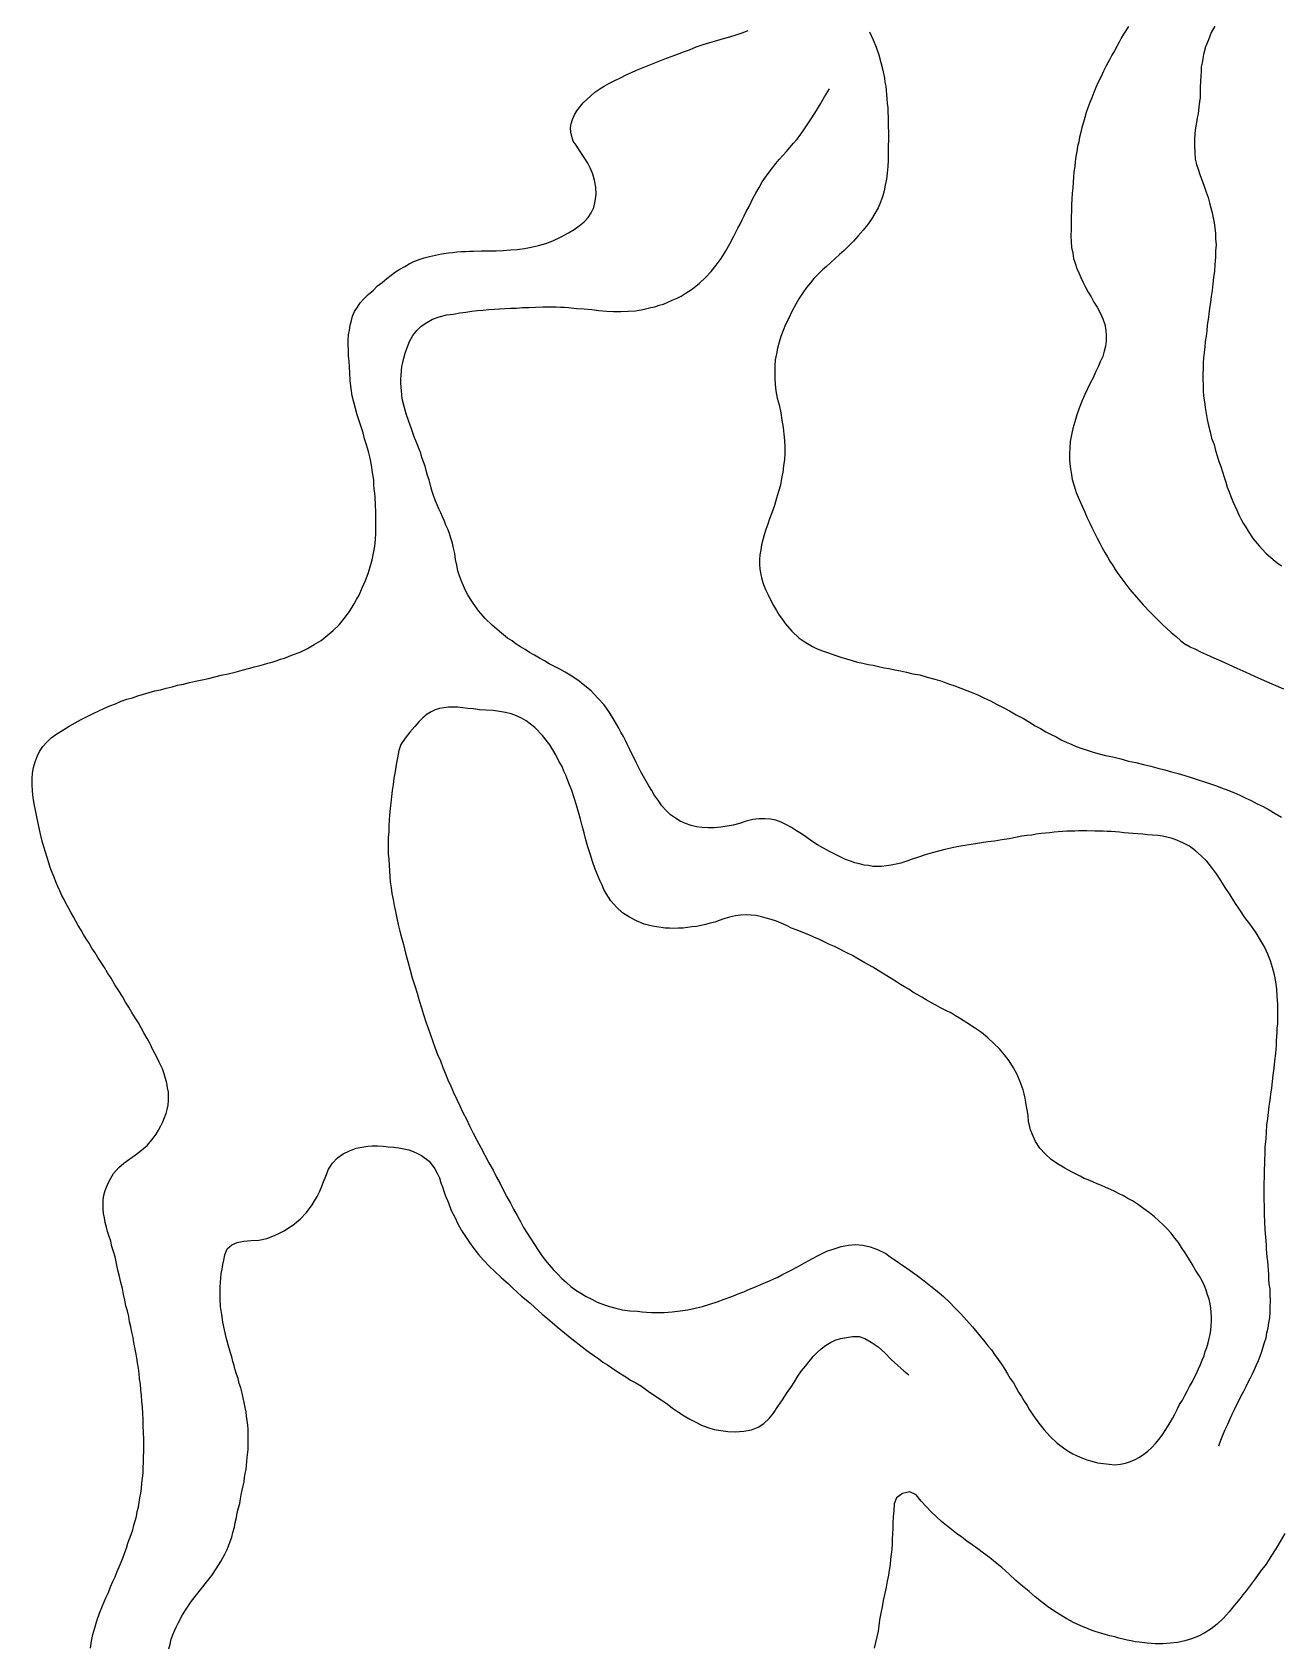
# Model space of a CAD drawing. Header units: inches. Extents: x 401374 to 405300, y 6332180 to 6336621.
# Drawn here: x 402090.1 to 402401.8, y 6335087.1 to 6335489.9 of the extents above; entities that cross this region are included whole.
import ezdxf

# ---------------------------------------------------------------- set-up
doc = ezdxf.new("R2010")
doc.units = ezdxf.units.IN
doc.header["$MEASUREMENT"] = 0

msp = doc.modelspace()

# ---------------------------------------------------------------- linework, layer by layer
for points in [[(402104.6, 6335086.5), (402104.9, 6335088.2), (402105.2, 6335089.9), (402105.7, 6335091.6), (402106.2, 6335093.3), (402106.9, 6335095.2), (402107.6, 6335097.1), (402108.5, 6335099.1), (402109.1, 6335100.4), (402109.6, 6335101.8), (402110.2, 6335103.1), (402110.8, 6335104.3), (402111.3, 6335105.6), (402111.8, 6335106.8), (402112.3, 6335108), (402112.8, 6335109.2), (402113.2, 6335110.4), (402113.6, 6335111.5), (402114, 6335112.7), (402114.4, 6335113.8), (402114.8, 6335114.9), (402115.2, 6335116), (402115.5, 6335117.2), (402115.8, 6335118.3), (402116.1, 6335119.4), (402116.3, 6335120.6), (402116.6, 6335121.7), (402116.8, 6335122.9), (402117, 6335124), (402117.2, 6335125.2), (402117.4, 6335126.4), (402117.5, 6335127.7), (402117.6, 6335128.9), (402117.8, 6335130.2), (402117.8, 6335131.5), (402117.9, 6335132.9), (402117.9, 6335134.3), (402118, 6335135.7), (402118, 6335137.1), (402118, 6335138.7), (402117.9, 6335140.3), (402117.8, 6335142), (402117.8, 6335143.6), (402117.7, 6335145.1), (402117.6, 6335146.7), (402117.5, 6335148.1), (402117.4, 6335149.6), (402117.2, 6335151), (402117.1, 6335152.4), (402116.9, 6335153.7), (402116.8, 6335155.1), (402116.6, 6335156.4), (402116.4, 6335157.7), (402116.2, 6335159), (402116, 6335160.3), (402115.7, 6335161.6), (402115.5, 6335162.8), (402115.3, 6335164.1), (402115, 6335165.4), (402114.7, 6335166.7), (402114.4, 6335168), (402114.2, 6335169.3), (402113.9, 6335170.7), (402113.5, 6335172), (402113.2, 6335173.4), (402112.9, 6335174.8), (402112.6, 6335176.3), (402112.2, 6335177.8), (402111.9, 6335179.3), (402111.5, 6335180.9), (402111.1, 6335182.5), (402110.8, 6335184.2), (402110.4, 6335185.5), (402110, 6335186.8), (402109.7, 6335188.1), (402109.3, 6335189.3), (402108.9, 6335190.5), (402108.6, 6335191.6), (402108.3, 6335192.8), (402108.1, 6335193.9), (402107.9, 6335195), (402107.8, 6335196.1), (402107.8, 6335197.3), (402107.8, 6335198.4), (402108, 6335199.6), (402108.3, 6335200.8), (402108.8, 6335202), (402109.4, 6335203.3), (402110.4, 6335205), (402111.7, 6335206.5), (402113, 6335207.6), (402114.5, 6335208.7), (402115.9, 6335209.7), (402117.4, 6335210.8), (402118.9, 6335212.1), (402120.3, 6335213.8), (402121, 6335214.8), (402121.6, 6335215.8), (402122.2, 6335216.9), (402122.7, 6335217.9), (402123.1, 6335219), (402123.5, 6335220), (402123.8, 6335221), (402124, 6335222.1), (402124.1, 6335223.2), (402124.1, 6335224.2), (402124.1, 6335225.3), (402123.9, 6335226.4), (402123.7, 6335227.6), (402123.4, 6335228.7), (402123, 6335229.9), (402122.6, 6335231.1), (402121.8, 6335232.8), (402121, 6335234.4), (402120.2, 6335235.9), (402119.5, 6335237.4), (402118.8, 6335238.7), (402118, 6335240.1), (402117.3, 6335241.4), (402116.6, 6335242.6), (402115.8, 6335243.9), (402115, 6335245.2), (402114.2, 6335246.5), (402113.4, 6335247.8), (402112.6, 6335249.2), (402111.7, 6335250.6), (402110.7, 6335252.1), (402109.8, 6335253.8), (402108.9, 6335255.1), (402108.1, 6335256.4), (402107.3, 6335257.7), (402106.5, 6335258.9), (402105.8, 6335260.1), (402105, 6335261.3), (402104.3, 6335262.5), (402103.6, 6335263.6), (402102.9, 6335264.7), (402102.3, 6335265.8), (402101.6, 6335266.9), (402101, 6335268), (402100.4, 6335269.1), (402099.8, 6335270.1), (402099.2, 6335271.2), (402098.6, 6335272.3), (402098.1, 6335273.4), (402097.5, 6335274.4), (402097, 6335275.6), (402096.5, 6335276.7), (402096, 6335277.8), (402095.6, 6335279), (402095.1, 6335280.2), (402094.6, 6335281.4), (402094.2, 6335282.6), (402093.8, 6335283.9), (402093.4, 6335285.2), (402093, 6335286.6), (402092.6, 6335288), (402092.2, 6335289.4), (402091.9, 6335290.9), (402091.6, 6335292.5), (402091.2, 6335294.1), (402090.9, 6335295.7), (402090.6, 6335297.3), (402090.3, 6335298.9), (402090.2, 6335300.5), (402090.1, 6335302.1), (402090.1, 6335303.6), (402090.2, 6335305), (402090.4, 6335306.4), (402090.8, 6335307.8), (402091.3, 6335309.1), (402091.9, 6335310.4), (402092.7, 6335311.6), (402093.7, 6335312.7), (402094.8, 6335313.8), (402096.2, 6335314.8), (402097.7, 6335315.7), (402099.3, 6335316.7), (402100.8, 6335317.5), (402102.3, 6335318.4), (402103.8, 6335319.1), (402105.3, 6335319.9), (402106.7, 6335320.5), (402108.1, 6335321.2), (402109.5, 6335321.8), (402110.9, 6335322.3), (402112.3, 6335322.9), (402113.7, 6335323.4), (402115.1, 6335323.8), (402116.5, 6335324.3), (402117.9, 6335324.7), (402119.3, 6335325.1), (402120.7, 6335325.5), (402122.1, 6335325.8), (402123.5, 6335326.2), (402125, 6335326.5), (402126.4, 6335326.9), (402127.9, 6335327.2), (402129.4, 6335327.6), (402130.9, 6335327.9), (402132.5, 6335328.3), (402134.1, 6335328.6), (402135.7, 6335329), (402137.3, 6335329.4), (402139, 6335329.8), (402140.8, 6335330.2), (402142.5, 6335330.7), (402144.4, 6335331.2), (402145.5, 6335331.5), (402146.7, 6335331.8), (402147.8, 6335332.1), (402148.9, 6335332.4), (402150, 6335332.7), (402151, 6335333), (402152.1, 6335333.4), (402153.1, 6335333.7), (402155.1, 6335334.5), (402157, 6335335.2), (402158.8, 6335336.1), (402160.5, 6335337.1), (402162.2, 6335338.1), (402163.7, 6335339.3), (402165.2, 6335340.6), (402166.7, 6335342), (402168, 6335343.6), (402169.3, 6335345.3), (402170.5, 6335347.2), (402171.1, 6335348.3), (402171.7, 6335349.4), (402172.5, 6335351.2), (402173.3, 6335353.1), (402174, 6335354.8), (402174.5, 6335356.5), (402175, 6335358.2), (402175.3, 6335359.9), (402175.6, 6335361.6), (402175.8, 6335363.2), (402175.9, 6335364.9), (402175.9, 6335366.6), (402175.9, 6335368.3), (402175.9, 6335370.1), (402175.8, 6335372), (402175.7, 6335373.9), (402175.6, 6335374.9), (402175.5, 6335375.9), (402175.4, 6335377), (402175.4, 6335378.1), (402175.1, 6335380), (402174.8, 6335381.9), (402174.5, 6335383.6), (402174.1, 6335385.3), (402173.6, 6335386.9), (402173.1, 6335388.4), (402172.7, 6335389.9), (402172.2, 6335391.4), (402171.7, 6335392.9), (402171.2, 6335394.4), (402170.8, 6335396), (402170.4, 6335397.6), (402170, 6335399.2), (402169.7, 6335401), (402169.5, 6335402.9), (402169.4, 6335404.9), (402169.3, 6335406.3), (402169.2, 6335407.8), (402169.1, 6335409.2), (402169.1, 6335410.5), (402169, 6335411.9), (402169, 6335413.1), (402169.1, 6335414.4), (402169.3, 6335415.6), (402169.5, 6335416.8), (402169.8, 6335418), (402170.1, 6335419.1), (402170.6, 6335420.2), (402171.3, 6335421.3), (402172, 6335422.4), (402172.9, 6335423.4), (402174, 6335424.5), (402175.2, 6335425.5), (402176.3, 6335426.6), (402177.5, 6335427.5), (402178.6, 6335428.5), (402179.7, 6335429.3), (402180.8, 6335430.1), (402181.9, 6335430.8), (402183.1, 6335431.5), (402184.2, 6335432.1), (402185.4, 6335432.7), (402186.7, 6335433.2), (402188, 6335433.6), (402189.3, 6335434), (402190.8, 6335434.3), (402192.3, 6335434.6), (402194, 6335434.9), (402195.1, 6335435), (402196.1, 6335435.1), (402197.2, 6335435.2), (402198.3, 6335435.2), (402199.3, 6335435.3), (402200.3, 6335435.3), (402202.2, 6335435.4), (402204.1, 6335435.4), (402205.9, 6335435.4), (402207.7, 6335435.5), (402209.5, 6335435.6), (402211.2, 6335435.7), (402213, 6335436), (402214.7, 6335436.3), (402216.5, 6335436.7), (402218.3, 6335437.2), (402220.1, 6335437.9), (402222, 6335438.8), (402224, 6335439.9), (402225.4, 6335440.7), (402226.7, 6335441.6), (402227.9, 6335442.6), (402228.9, 6335443.7), (402229.7, 6335444.9), (402230.3, 6335446.2), (402230.7, 6335447.8), (402230.9, 6335449.5), (402230.8, 6335451.3), (402230.5, 6335453), (402230.1, 6335454.5), (402229.5, 6335455.9), (402228.8, 6335457.3), (402227.9, 6335458.7), (402226.9, 6335460.2), (402225.9, 6335461.8), (402225.2, 6335462.8), (402224.8, 6335463.9), (402224.6, 6335465), (402224.5, 6335466.1), (402224.7, 6335467.1), (402225, 6335468.2), (402225.5, 6335469.3), (402226.1, 6335470.3), (402227.7, 6335472.3), (402229.6, 6335474.1), (402230.6, 6335475), (402231.8, 6335475.8), (402232.9, 6335476.5), (402234.1, 6335477.2), (402235.6, 6335477.9), (402237, 6335478.6), (402238.4, 6335479.3), (402239.7, 6335479.9), (402241, 6335480.5), (402242.2, 6335481), (402243.5, 6335481.5), (402244.7, 6335482), (402246, 6335482.5), (402247.2, 6335483), (402248.5, 6335483.5), (402249.9, 6335484), (402251.2, 6335484.5), (402252.7, 6335485.1), (402254.2, 6335485.6), (402255.9, 6335486.3), (402257.6, 6335486.9), (402259.3, 6335487.4), (402261, 6335487.9), (402262.7, 6335488.4), (402264.3, 6335488.8), (402265.9, 6335489.3), (402267.4, 6335489.8), (402268.9, 6335490.4)], [(402299.2, 6335490.1), (402300.1, 6335488.1), (402300.8, 6335486.2), (402301.5, 6335484.3), (402302, 6335482.4), (402302.5, 6335480.5), (402302.9, 6335478.5), (402303, 6335477.5), (402303.2, 6335476.5), (402303.3, 6335475.4), (402303.4, 6335474.4), (402303.5, 6335473.3), (402303.6, 6335472.2), (402303.7, 6335471.1), (402303.7, 6335469.9), (402303.8, 6335468.8), (402303.8, 6335467.6), (402303.8, 6335466.3), (402303.9, 6335465.1), (402303.9, 6335463.2), (402303.8, 6335461.4), (402303.8, 6335459.7), (402303.8, 6335458), (402303.7, 6335456.4), (402303.6, 6335454.8), (402303.4, 6335453.3), (402303.1, 6335451.8), (402302.8, 6335450.4), (402302.4, 6335448.9), (402301.9, 6335447.5), (402301.3, 6335446.1), (402300.5, 6335444.7), (402299.7, 6335443.3), (402298.7, 6335441.9), (402297.6, 6335440.5), (402296.3, 6335439.1), (402295.2, 6335437.8), (402294, 6335436.6), (402292.8, 6335435.5), (402291.7, 6335434.5), (402290.6, 6335433.5), (402289.5, 6335432.5), (402288.4, 6335431.5), (402287.4, 6335430.6), (402286.3, 6335429.5), (402285.3, 6335428.5), (402284.4, 6335427.4), (402283.4, 6335426.2), (402282.5, 6335424.9), (402281.5, 6335423.4), (402280.7, 6335421.9), (402279.8, 6335420.2), (402279, 6335418.6), (402278.2, 6335417), (402277.6, 6335415.5), (402277, 6335414), (402276.6, 6335412.6), (402276.2, 6335411.1), (402275.9, 6335409.7), (402275.6, 6335408.2), (402275.5, 6335406.7), (402275.5, 6335405.2), (402275.5, 6335403.6), (402275.6, 6335402), (402275.8, 6335400.4), (402276.1, 6335398.6), (402276.6, 6335396.9), (402277, 6335394.9), (402277.3, 6335393.1), (402277.6, 6335391.3), (402277.8, 6335389.6), (402277.9, 6335388), (402278, 6335386.4), (402278, 6335384.8), (402277.9, 6335383.3), (402277.7, 6335381.7), (402277.5, 6335380.1), (402277.2, 6335378.5), (402276.9, 6335376.9), (402276.4, 6335375.3), (402275.9, 6335373.6), (402275.4, 6335371.8), (402274.8, 6335370), (402274.2, 6335368.5), (402273.8, 6335367.1), (402273.3, 6335365.8), (402272.9, 6335364.5), (402272.5, 6335363.2), (402272.2, 6335362), (402272, 6335360.7), (402271.8, 6335359.5), (402271.7, 6335358.3), (402271.7, 6335357.1), (402271.8, 6335355.9), (402272, 6335354.6), (402272.3, 6335353.4), (402272.7, 6335352.1), (402273.2, 6335350.8), (402273.9, 6335349.5), (402274.5, 6335348.1), (402275.2, 6335346.8), (402275.9, 6335345.6), (402276.6, 6335344.4), (402277.4, 6335343.3), (402278.1, 6335342.3), (402279.8, 6335340.4), (402281.6, 6335338.7), (402282.6, 6335338), (402283.7, 6335337.3), (402284.9, 6335336.6), (402286.1, 6335336), (402287.4, 6335335.5), (402288.9, 6335335), (402290.5, 6335334.4), (402292, 6335333.9), (402293.4, 6335333.5), (402294.8, 6335333.1), (402296.2, 6335332.7), (402297.5, 6335332.4), (402298.8, 6335332.1), (402300.1, 6335331.9), (402301.4, 6335331.6), (402302.8, 6335331.3), (402304.1, 6335331.1), (402305.5, 6335330.8), (402306.9, 6335330.5), (402308.4, 6335330.2), (402310, 6335329.8), (402311.7, 6335329.5), (402313.6, 6335328.9), (402315.5, 6335328.4), (402317.2, 6335327.9), (402318.9, 6335327.3), (402320.5, 6335326.8), (402322, 6335326.2), (402323.5, 6335325.6), (402325, 6335325), (402326.4, 6335324.4), (402327.9, 6335323.7), (402329.4, 6335323), (402330.9, 6335322.2), (402332.4, 6335321.4), (402334.1, 6335320.5), (402335.8, 6335319.5), (402337.6, 6335318.6), (402339.1, 6335317.7), (402340.5, 6335316.8), (402341.9, 6335316.1), (402343.2, 6335315.3), (402344.5, 6335314.6), (402345.8, 6335314), (402347, 6335313.3), (402348.3, 6335312.7), (402349.5, 6335312.2), (402350.8, 6335311.6), (402352.2, 6335311.1), (402353.5, 6335310.7), (402355, 6335310.2), (402356.5, 6335309.8), (402358.1, 6335309.4), (402359.9, 6335309), (402361.9, 6335308.5), (402363.8, 6335308), (402365.7, 6335307.6), (402367.6, 6335307.1), (402369.4, 6335306.7), (402371.2, 6335306.2), (402372.9, 6335305.8), (402374.6, 6335305.3), (402376.2, 6335304.9), (402377.9, 6335304.4), (402379.5, 6335303.9), (402381, 6335303.4), (402382.6, 6335302.9), (402384.1, 6335302.4), (402385.6, 6335301.9), (402387.1, 6335301.3), (402388.6, 6335300.7), (402390.1, 6335300.1), (402391.6, 6335299.5), (402393, 6335298.8), (402394.5, 6335298.1), (402396, 6335297.3), (402397.5, 6335296.6), (402399, 6335295.8), (402400.5, 6335294.9), (402402, 6335294)], [(402363.8, 6335491.4), (402362.6, 6335489.5), (402362, 6335488.5), (402361.5, 6335487.5), (402360.9, 6335486.4), (402360.3, 6335485.3), (402359.7, 6335484.2), (402359.1, 6335483.1), (402358.3, 6335481.6), (402357.6, 6335480.2), (402357, 6335478.9), (402356.3, 6335477.5), (402355.7, 6335476.2), (402355.2, 6335474.9), (402354.7, 6335473.6), (402354.2, 6335472.4), (402353.7, 6335471.1), (402353.3, 6335469.9), (402352.9, 6335468.7), (402352.6, 6335467.5), (402352.2, 6335466.2), (402351.9, 6335465), (402351.6, 6335463.8), (402351.4, 6335462.6), (402351.1, 6335461.4), (402350.9, 6335460.2), (402350.7, 6335458.9), (402350.5, 6335457.7), (402350.4, 6335456.4), (402350.2, 6335455.1), (402350.1, 6335453.8), (402350, 6335452.5), (402349.9, 6335451.1), (402349.8, 6335449.8), (402349.7, 6335448.3), (402349.6, 6335446.9), (402349.6, 6335445.4), (402349.5, 6335443.9), (402349.5, 6335442.3), (402349.5, 6335440.8), (402349.4, 6335439.1), (402349.5, 6335437.6), (402349.6, 6335436.2), (402349.9, 6335434.8), (402350.1, 6335433.5), (402350.5, 6335432.3), (402350.9, 6335431), (402351.4, 6335429.9), (402351.9, 6335428.7), (402352.5, 6335427.5), (402353.1, 6335426.3), (402353.8, 6335425.1), (402354.5, 6335423.9), (402355.2, 6335422.6), (402356, 6335421.3), (402356.8, 6335419.9), (402357.4, 6335418.4), (402357.9, 6335417), (402358.2, 6335415.6), (402358.3, 6335414.2), (402358.3, 6335412.9), (402358.1, 6335411.6), (402357.8, 6335410.3), (402357.4, 6335409), (402356.8, 6335407.7), (402356.3, 6335406.4), (402355.6, 6335405.1), (402355, 6335403.7), (402354.3, 6335402.3), (402353.6, 6335400.9), (402352.9, 6335399.5), (402352.3, 6335398), (402351.5, 6335396.1), (402350.9, 6335394.4), (402350.4, 6335392.7), (402349.9, 6335391), (402349.6, 6335389.4), (402349.3, 6335387.8), (402349.2, 6335386.2), (402349.1, 6335384.7), (402349.1, 6335383.1), (402349.3, 6335381.5), (402349.5, 6335380), (402349.8, 6335378.3), (402350.3, 6335376.7), (402350.8, 6335375), (402351.5, 6335373.3), (402352.3, 6335371.6), (402352.9, 6335370.1), (402353.5, 6335368.7), (402354.2, 6335367.4), (402354.8, 6335366.1), (402355.4, 6335364.8), (402356, 6335363.6), (402356.7, 6335362.4), (402357.3, 6335361.2), (402357.9, 6335360.1), (402358.6, 6335359), (402359.2, 6335357.9), (402359.9, 6335356.8), (402360.5, 6335355.8), (402361.2, 6335354.8), (402362.7, 6335352.8), (402364.2, 6335350.8), (402365.8, 6335348.9), (402367.5, 6335347), (402369.3, 6335345.1), (402371.3, 6335343.1), (402372.3, 6335342.1), (402373.4, 6335341.1), (402374.5, 6335340.1), (402375.7, 6335339.1), (402376.9, 6335338), (402378.2, 6335337)], [(402385.4, 6335491.5), (402384.5, 6335489.9), (402383.8, 6335488.1), (402383.1, 6335486.3), (402382.6, 6335484.4), (402382.4, 6335483.4), (402382.2, 6335482.3), (402382, 6335481.3), (402382, 6335480.2), (402381.9, 6335478.9), (402381.8, 6335477.8), (402381.7, 6335476.1), (402381.7, 6335474.8), (402381.7, 6335473.7), (402381.6, 6335472.6), (402381.4, 6335471.3), (402381.2, 6335469.6), (402381, 6335468.6), (402380.8, 6335467.4), (402380.6, 6335466.1), (402380.4, 6335464.7), (402380.3, 6335463.1), (402380.3, 6335461.5), (402380.4, 6335459.9), (402380.5, 6335458.3), (402380.8, 6335456.9), (402381.2, 6335455.8), (402381.7, 6335454.2), (402382.3, 6335452.7), (402382.8, 6335451.3), (402383.2, 6335450), (402383.7, 6335448.7), (402384.1, 6335447.4), (402384.4, 6335446.1), (402384.7, 6335444.9), (402385, 6335443.6), (402385.2, 6335442.4), (402385.4, 6335441.1), (402385.6, 6335439.7), (402385.6, 6335438.4), (402385.7, 6335436.9), (402385.6, 6335435.4), (402385.6, 6335433.8), (402385.4, 6335432), (402385.3, 6335430.3), (402385.1, 6335428.7), (402384.9, 6335427.1), (402384.7, 6335425.5), (402384.5, 6335424), (402384.3, 6335422.5), (402384.1, 6335421.1), (402383.9, 6335419.6), (402383.7, 6335418.2), (402383.5, 6335416.8), (402383.4, 6335415.4), (402383.2, 6335414.1), (402383, 6335412.7), (402382.9, 6335411.4), (402382.7, 6335410), (402382.6, 6335408.7), (402382.5, 6335407.3), (402382.5, 6335406), (402382.4, 6335404.6), (402382.4, 6335403.3), (402382.5, 6335401.9), (402382.5, 6335400.5), (402382.6, 6335399.1), (402382.8, 6335397.7), (402383, 6335396.3), (402383.2, 6335394.8), (402383.5, 6335393.3), (402383.8, 6335391.8), (402384.2, 6335390.2), (402384.6, 6335388.6), (402385.2, 6335387), (402385.6, 6335385.5), (402386, 6335384.2), (402386.4, 6335382.8), (402386.9, 6335381.5), (402387.3, 6335380.2), (402387.7, 6335378.9), (402388.1, 6335377.6), (402388.5, 6335376.4), (402389, 6335375.2), (402389.4, 6335374), (402389.9, 6335372.8), (402390.4, 6335371.7), (402390.9, 6335370.6), (402391.4, 6335369.5), (402391.9, 6335368.5), (402392.5, 6335367.4), (402393.1, 6335366.4), (402393.7, 6335365.4), (402395, 6335363.5), (402396.5, 6335361.7), (402398.1, 6335359.9), (402400, 6335358.3), (402401, 6335357.5), (402402, 6335356.7)], [(402386.4, 6335137), (402386.9, 6335138.4), (402387.4, 6335139.7), (402388, 6335141.1), (402388.6, 6335142.4), (402389.1, 6335143.6), (402389.7, 6335144.9), (402390.3, 6335146.1), (402390.9, 6335147.3), (402391.5, 6335148.4), (402392, 6335149.5), (402392.6, 6335150.7), (402393.2, 6335151.8), (402393.7, 6335152.9), (402394.3, 6335154), (402394.8, 6335155), (402395.3, 6335156.1), (402395.8, 6335157.2), (402396.3, 6335158.3), (402396.7, 6335159.4), (402397.1, 6335160.6), (402397.5, 6335161.7), (402397.8, 6335162.8), (402398.2, 6335164), (402398.4, 6335165.2), (402398.7, 6335166.5), (402398.9, 6335167.7), (402399.1, 6335169), (402399.2, 6335170.4), (402399.2, 6335171.7), (402399.3, 6335173.2), (402399.2, 6335174.6), (402399.2, 6335176.2), (402399, 6335177.4), (402398.9, 6335178.6), (402398.9, 6335179.8), (402398.8, 6335180.9), (402398.7, 6335182), (402398.6, 6335183.1), (402398.5, 6335184.1), (402398.4, 6335185.2), (402398.3, 6335186.2), (402398.3, 6335187.2), (402398.1, 6335189.1), (402398, 6335191), (402397.9, 6335192.9), (402397.8, 6335194.8), (402397.8, 6335196.7), (402397.7, 6335198.7), (402397.7, 6335199.7), (402397.7, 6335200.7), (402397.7, 6335201.7), (402397.7, 6335202.8), (402397.8, 6335203.9), (402397.8, 6335205), (402397.8, 6335206.1), (402397.9, 6335207.3), (402397.9, 6335208.5), (402398, 6335209.8), (402398, 6335211.7), (402398.2, 6335213.6), (402398.3, 6335215.4), (402398.4, 6335217.1), (402398.6, 6335218.7), (402398.8, 6335220.2), (402399, 6335221.8), (402399.2, 6335223.3), (402399.4, 6335224.8), (402399.6, 6335226.4), (402399.8, 6335228), (402400, 6335229.6), (402400.2, 6335231.3), (402400.4, 6335233.1), (402400.6, 6335235), (402400.8, 6335237), (402400.8, 6335238.1), (402400.9, 6335239.2), (402401, 6335240.3), (402401, 6335241.3), (402401.1, 6335242.4), (402401.1, 6335243.4), (402401.1, 6335245.4), (402401.1, 6335247.3), (402401, 6335249.2), (402400.9, 6335251.1), (402400.6, 6335252.9), (402400.3, 6335254.6), (402399.8, 6335256.4), (402399.3, 6335258.1), (402398.6, 6335259.8), (402397.8, 6335261.6), (402396.8, 6335263.3), (402395.7, 6335265.1), (402394.4, 6335267), (402392.9, 6335268.9), (402391.6, 6335270.8), (402390.4, 6335272.7), (402389.2, 6335274.6), (402388, 6335276.4), (402386.9, 6335278.2), (402385.8, 6335279.8), (402384.6, 6335281.5), (402383.4, 6335283), (402382, 6335284.3), (402380.6, 6335285.6), (402379.1, 6335286.7), (402377.4, 6335287.6), (402375.5, 6335288.4), (402374.5, 6335288.7), (402373.4, 6335289), (402372.3, 6335289.2), (402371.2, 6335289.4), (402369.8, 6335289.5), (402368.6, 6335289.6), (402367.4, 6335289.7), (402366.2, 6335289.8), (402365, 6335289.9), (402363.8, 6335290), (402362.7, 6335290.1), (402361.6, 6335290.2), (402360.6, 6335290.3), (402359.5, 6335290.4), (402358.5, 6335290.4), (402357.5, 6335290.5), (402356.4, 6335290.5), (402355.4, 6335290.5), (402353.4, 6335290.6), (402351.4, 6335290.6), (402350.4, 6335290.5), (402349.4, 6335290.5), (402348.4, 6335290.5), (402347.4, 6335290.4), (402346.3, 6335290.3), (402345.3, 6335290.2), (402344.2, 6335290.1), (402343.1, 6335290), (402342, 6335289.9), (402340.8, 6335289.7), (402339.7, 6335289.5), (402338.5, 6335289.4), (402337.2, 6335289.2), (402336, 6335289), (402334, 6335288.6), (402332.2, 6335288.3), (402330.4, 6335288), (402328.7, 6335287.8), (402327.1, 6335287.6), (402325.6, 6335287.3), (402324, 6335287.1), (402322.5, 6335286.8), (402321, 6335286.6), (402319.5, 6335286.2), (402318, 6335285.9), (402316.4, 6335285.5), (402314.8, 6335285.1), (402313.1, 6335284.6), (402311.4, 6335284), (402309.6, 6335283.4), (402308.2, 6335282.9), (402307, 6335282.5), (402305.8, 6335282.2), (402304.6, 6335282), (402303.4, 6335281.8), (402302.2, 6335281.7), (402301.1, 6335281.7), (402300, 6335281.7), (402298.9, 6335281.9), (402297.8, 6335282), (402296.7, 6335282.3), (402295.5, 6335282.6), (402294.4, 6335283), (402293.2, 6335283.4), (402292, 6335284), (402290.8, 6335284.6), (402289.2, 6335285.4), (402287.7, 6335286.2), (402286.2, 6335287.1), (402284.8, 6335288), (402283.5, 6335288.9), (402282.2, 6335289.8), (402280.9, 6335290.6), (402279.7, 6335291.4), (402278.4, 6335292.1), (402277.1, 6335292.7), (402275.8, 6335293.2), (402274.4, 6335293.5), (402273, 6335293.6), (402271.5, 6335293.6), (402270, 6335293.4), (402268.4, 6335293), (402266.7, 6335292.4), (402265.1, 6335292), (402263.6, 6335291.7), (402262, 6335291.5), (402260.4, 6335291.3), (402258.9, 6335291.3), (402257.4, 6335291.4), (402256, 6335291.6), (402254.6, 6335291.9), (402253.2, 6335292.4), (402251.9, 6335293), (402250.7, 6335293.7), (402249.5, 6335294.6), (402248.4, 6335295.6), (402247.3, 6335296.8), (402246.4, 6335298.2), (402245.5, 6335299.4), (402244.8, 6335300.6), (402244.1, 6335301.8), (402243.4, 6335303), (402242.7, 6335304.1), (402242.1, 6335305.3), (402241.5, 6335306.5), (402240.9, 6335307.6), (402240.4, 6335308.7), (402239.8, 6335309.8), (402239.3, 6335310.9), (402238.7, 6335312), (402238.2, 6335313.1), (402237.7, 6335314.1), (402237.1, 6335315.2), (402236.6, 6335316.2), (402235.4, 6335318.2), (402234.2, 6335320.1), (402232.9, 6335322), (402231.3, 6335323.7), (402229.7, 6335325.5), (402227.7, 6335327.1), (402226.7, 6335327.9), (402225.6, 6335328.7), (402224.4, 6335329.4), (402223.2, 6335330.2), (402221.8, 6335330.9), (402220.5, 6335331.6), (402219.2, 6335332.3), (402218, 6335333), (402216.8, 6335333.7), (402215.5, 6335334.4), (402214.3, 6335335.1), (402213.2, 6335335.8), (402212, 6335336.5), (402210.9, 6335337.2), (402209.9, 6335338), (402208.8, 6335338.7), (402207.8, 6335339.5), (402206.8, 6335340.3), (402204.9, 6335341.9), (402203.2, 6335343.6), (402201.6, 6335345.4), (402200.2, 6335347.4), (402199.5, 6335348.4), (402198.9, 6335349.5), (402198.3, 6335350.6), (402197.8, 6335351.7), (402197.3, 6335352.9), (402196.8, 6335354.2), (402196.4, 6335355.5), (402196.1, 6335356.9), (402195.8, 6335358.3), (402195.6, 6335359.8), (402195.3, 6335361.1), (402195, 6335362.4), (402194.6, 6335363.6), (402194.3, 6335364.8), (402193.9, 6335365.9), (402193.4, 6335366.9), (402193, 6335367.9), (402192.5, 6335369), (402192.1, 6335370), (402191.6, 6335371), (402191.2, 6335372), (402190.7, 6335373.1), (402190.3, 6335374.3), (402189.9, 6335375.5), (402189.5, 6335376.8), (402189.2, 6335378.2), (402188.8, 6335379.3), (402188.5, 6335380.5), (402188.2, 6335381.6), (402187.8, 6335382.7), (402187.4, 6335383.8), (402187.1, 6335384.9), (402186.7, 6335385.9), (402186.3, 6335386.9), (402185.5, 6335388.9), (402184.8, 6335390.9), (402184.1, 6335392.8), (402183.5, 6335394.7), (402183, 6335396.5), (402182.5, 6335398.4), (402182.3, 6335400.4), (402182.1, 6335402.3), (402182.1, 6335403.3), (402182.2, 6335404.3), (402182.3, 6335405.4), (402182.4, 6335406.5), (402182.6, 6335407.5), (402182.9, 6335408.6), (402183.2, 6335409.8), (402183.6, 6335411), (402184.3, 6335412.7), (402185.1, 6335414.2), (402186.1, 6335415.5), (402187.2, 6335416.6), (402188.6, 6335417.5), (402190, 6335418.3), (402191.7, 6335418.9), (402193.6, 6335419.4), (402195.3, 6335419.6), (402196.9, 6335419.9), (402198.4, 6335420.1), (402199.9, 6335420.3), (402201.3, 6335420.5), (402202.7, 6335420.6), (402204.1, 6335420.7), (402205.4, 6335420.8), (402206.8, 6335420.9), (402208.2, 6335421), (402209.6, 6335421.1), (402211, 6335421.1), (402212.5, 6335421.2), (402214.1, 6335421.2), (402215.8, 6335421.3), (402217.6, 6335421.4), (402218.7, 6335421.4), (402219.8, 6335421.4), (402220.9, 6335421.4), (402222, 6335421.3), (402223, 6335421.3), (402224, 6335421.2), (402226, 6335421), (402227.9, 6335420.9), (402229.8, 6335420.7), (402231.6, 6335420.5), (402233.5, 6335420.3), (402235.2, 6335420.2), (402237.1, 6335420.2), (402238.9, 6335420.3), (402240.7, 6335420.4), (402242.6, 6335420.7), (402244.6, 6335421.2), (402245.6, 6335421.4), (402246.6, 6335421.8), (402247.7, 6335422.1), (402248.8, 6335422.6), (402249.9, 6335423.1), (402251.1, 6335423.6), (402252.1, 6335424.1), (402253.1, 6335424.7), (402255, 6335425.9), (402256.7, 6335427.3), (402258.2, 6335428.7), (402259.6, 6335430.2), (402260.9, 6335431.8), (402262.1, 6335433.5), (402263.2, 6335435.2), (402264.3, 6335437.1), (402265.3, 6335439), (402265.8, 6335440), (402266.3, 6335441), (402266.9, 6335442), (402267.4, 6335443.1), (402267.9, 6335444.1), (402268.4, 6335445.2), (402269, 6335446.3), (402269.6, 6335447.5), (402270.1, 6335448.6), (402270.8, 6335449.8), (402271.6, 6335451.2), (402272.4, 6335452.6), (402273.2, 6335453.8), (402274.1, 6335455), (402274.9, 6335456.1), (402275.8, 6335457.2), (402276.6, 6335458.2), (402277.5, 6335459.2), (402278.4, 6335460.2), (402279.3, 6335461.2), (402280.2, 6335462.3), (402281.1, 6335463.3), (402282, 6335464.5), (402282.9, 6335465.8), (402283.8, 6335467.1), (402284.8, 6335468.6), (402285.9, 6335470.4), (402286.9, 6335472.1), (402287.9, 6335473.8), (402289.2, 6335475.8)], [(402402.6, 6335325.9), (402400.1, 6335327), (402397.8, 6335328), (402395.4, 6335329.1), (402393.2, 6335330.1), (402391, 6335331.1), (402389, 6335332), (402387, 6335332.9), (402385.2, 6335333.7), (402383.4, 6335334.5), (402381.9, 6335335.2), (402380.5, 6335335.9), (402379.2, 6335336.4), (402378.2, 6335337)], [(402181.6, 6335310.6), (402181.3, 6335308.8), (402181, 6335307.1), (402180.7, 6335305.4), (402180.4, 6335303.7), (402180.2, 6335302.1), (402180, 6335300.6), (402179.8, 6335299.1), (402179.6, 6335297.5), (402179.5, 6335296.1), (402179.3, 6335294.6), (402179.2, 6335293.2), (402179.1, 6335291.7), (402179.1, 6335290.3), (402179, 6335288.9), (402179, 6335287.5), (402179, 6335286.2), (402179, 6335284.8), (402179.1, 6335283.4), (402179.2, 6335282), (402179.3, 6335280.6), (402179.4, 6335279.2), (402179.5, 6335277.8), (402179.7, 6335276.3), (402179.9, 6335274.9), (402180.2, 6335273.4), (402180.5, 6335271.9), (402180.8, 6335270.4), (402181.1, 6335268.8), (402181.5, 6335267.2), (402181.9, 6335265.5), (402182.3, 6335263.9), (402182.8, 6335262.2), (402183.3, 6335260), (402183.9, 6335257.9), (402184.5, 6335255.8), (402185, 6335253.9), (402185.6, 6335251.9), (402186.2, 6335250), (402186.7, 6335248.2), (402187.3, 6335246.4), (402187.8, 6335244.7), (402188.4, 6335242.9), (402189, 6335241.3), (402189.5, 6335239.6), (402190.1, 6335238), (402190.7, 6335236.3), (402191.3, 6335234.7), (402192, 6335233.1), (402192.6, 6335231.5), (402193.3, 6335229.9), (402193.9, 6335228.4), (402194.6, 6335226.8), (402195.3, 6335225.2), (402196.1, 6335223.5), (402196.9, 6335221.9), (402197.6, 6335220.2), (402198.5, 6335218.6), (402199.3, 6335216.9), (402200.2, 6335215.1), (402201.1, 6335213.3), (402202.1, 6335211.5), (402203.1, 6335209.6), (402204.1, 6335207.7), (402205.2, 6335205.8), (402206, 6335204.1), (402206.9, 6335202.5), (402207.8, 6335200.8), (402208.6, 6335199.2), (402209.5, 6335197.6), (402210.3, 6335196.1), (402211.2, 6335194.5), (402212, 6335193), (402212.8, 6335191.5), (402213.7, 6335190.1), (402214.6, 6335188.7), (402215.5, 6335187.3), (402216.4, 6335185.9), (402217.3, 6335184.6), (402218.2, 6335183.4), (402219.2, 6335182.2), (402220.2, 6335181), (402221.3, 6335179.9), (402222.3, 6335178.8), (402223.5, 6335177.8), (402224.6, 6335176.8), (402225.8, 6335175.9), (402227.1, 6335175.1), (402228.4, 6335174.3), (402229.8, 6335173.6), (402231.2, 6335172.9), (402232.7, 6335172.3), (402234.2, 6335171.8), (402235.8, 6335171.4), (402237.5, 6335171), (402239.3, 6335170.7), (402241.2, 6335170.6), (402242.4, 6335170.5), (402243.5, 6335170.4), (402244.7, 6335170.3), (402245.8, 6335170.3), (402246.8, 6335170.3), (402247.9, 6335170.3), (402248.9, 6335170.4), (402249.9, 6335170.5), (402251.9, 6335170.7), (402253.8, 6335171), (402255.6, 6335171.4), (402257.5, 6335171.8), (402259.3, 6335172.4), (402261.1, 6335173), (402262.9, 6335173.6), (402264.8, 6335174.3), (402266.8, 6335175.1), (402267.8, 6335175.5), (402268.8, 6335176), (402269.9, 6335176.4), (402270.9, 6335176.8), (402272, 6335177.3), (402273.2, 6335177.8), (402274.2, 6335178.2), (402275.3, 6335178.7), (402276.3, 6335179.1), (402277.3, 6335179.7), (402279.3, 6335180.7), (402281.2, 6335181.7), (402283.1, 6335182.8), (402284.9, 6335183.8), (402286.7, 6335184.7), (402288.5, 6335185.6), (402290.3, 6335186.2), (402292.1, 6335186.8), (402293.9, 6335187.1), (402295.7, 6335187.3), (402297.5, 6335187.1), (402299.3, 6335186.7), (402301.2, 6335186), (402303.2, 6335185), (402304.3, 6335184.2), (402305.3, 6335183.5), (402306.4, 6335182.8), (402307.4, 6335182.1), (402309.3, 6335180.8), (402311.1, 6335179.5), (402312.8, 6335178.2), (402314.5, 6335176.9), (402316.1, 6335175.6), (402317.6, 6335174.3), (402319.1, 6335172.9), (402320.5, 6335171.5), (402322, 6335170), (402323.4, 6335168.4), (402324.9, 6335166.7), (402326.4, 6335164.9), (402328, 6335163), (402328.7, 6335162), (402329.6, 6335161), (402330.4, 6335159.8), (402331.3, 6335158.6), (402332.1, 6335157.4), (402332.9, 6335156.2), (402333.6, 6335155), (402334.3, 6335153.8), (402335.1, 6335152.7), (402335.8, 6335151.5), (402336.4, 6335150.4), (402337.1, 6335149.3), (402337.8, 6335148.2), (402338.5, 6335147.1), (402339.1, 6335146), (402339.8, 6335145), (402340.5, 6335143.9), (402341.2, 6335143), (402342.7, 6335141.1), (402344.3, 6335139.3), (402346, 6335137.7), (402347.9, 6335136.3), (402348.9, 6335135.6), (402349.9, 6335135), (402351, 6335134.5), (402352.2, 6335134), (402353.4, 6335133.5), (402354.7, 6335133.2), (402356.1, 6335132.8), (402357.6, 6335132.6), (402359, 6335132.4), (402360.4, 6335132.3), (402361.8, 6335132.4), (402363.1, 6335132.7), (402364.3, 6335133.1), (402365.5, 6335133.6), (402366.6, 6335134.2), (402367.7, 6335134.9), (402368.7, 6335135.7), (402369.7, 6335136.6), (402370.6, 6335137.6), (402371.5, 6335138.7), (402372.4, 6335139.9), (402373.2, 6335141.1), (402374, 6335142.4), (402374.8, 6335143.8), (402375.4, 6335144.9), (402376, 6335146.1), (402376.6, 6335147.3), (402377.3, 6335148.4), (402377.9, 6335149.6), (402378.5, 6335150.7), (402379.1, 6335151.8), (402379.7, 6335152.9), (402380.2, 6335154), (402380.8, 6335155.1), (402381.3, 6335156.2), (402381.8, 6335157.3), (402382.2, 6335158.4), (402382.7, 6335159.5), (402383, 6335160.6), (402383.4, 6335161.6), (402383.7, 6335162.7), (402384, 6335163.8), (402384.2, 6335164.8), (402384.4, 6335165.9), (402384.5, 6335167), (402384.6, 6335168.1), (402384.6, 6335169.2), (402384.5, 6335170.3), (402384.4, 6335171.4), (402384.2, 6335172.5), (402384, 6335173.6), (402383.6, 6335174.7), (402383.2, 6335175.9), (402382.8, 6335177), (402382.2, 6335178.2), (402381.6, 6335179.4), (402380.6, 6335180.9), (402379.7, 6335182.4), (402378.8, 6335183.9), (402378, 6335185.2), (402377.1, 6335186.5), (402376.3, 6335187.8), (402375.4, 6335188.9), (402374.5, 6335190.1), (402373.5, 6335191.2), (402372.5, 6335192.2), (402371.4, 6335193.2), (402370.3, 6335194.2), (402369.1, 6335195.2), (402367.7, 6335196.2), (402366.3, 6335197.2), (402364.8, 6335198.2), (402363.7, 6335198.8), (402362.6, 6335199.4), (402361.5, 6335199.9), (402360.4, 6335200.5), (402359.3, 6335201), (402358.2, 6335201.5), (402357.1, 6335202), (402356, 6335202.4), (402354.9, 6335202.9), (402353.8, 6335203.4), (402352.8, 6335203.8), (402351.8, 6335204.3), (402349.8, 6335205.3), (402347.9, 6335206.3), (402346.1, 6335207.4), (402344.5, 6335208.5), (402343, 6335209.9), (402341.7, 6335211.3), (402340.6, 6335213), (402339.8, 6335214.9), (402339.4, 6335215.9), (402339.1, 6335217), (402338.9, 6335218.1), (402338.8, 6335219.4), (402338.6, 6335220.5), (402338.4, 6335221.7), (402338.2, 6335222.8), (402338, 6335223.8), (402337.8, 6335224.9), (402337.5, 6335225.9), (402336.8, 6335227.9), (402336, 6335229.7), (402335.1, 6335231.4), (402334, 6335233.1), (402332.9, 6335234.6), (402331.6, 6335236.1), (402330.2, 6335237.5), (402328.7, 6335238.9), (402327.1, 6335240.2), (402325.4, 6335241.4), (402323.5, 6335242.6), (402321.6, 6335243.8), (402320.6, 6335244.4), (402319.6, 6335245), (402318.2, 6335245.7), (402316.9, 6335246.4), (402315.7, 6335247), (402314.5, 6335247.7), (402313.3, 6335248.4), (402312.2, 6335249), (402311.1, 6335249.7), (402310, 6335250.3), (402309, 6335251), (402307.9, 6335251.6), (402306.9, 6335252.2), (402305.9, 6335252.9), (402303.9, 6335254.1), (402302, 6335255.3), (402300, 6335256.5), (402298, 6335257.6), (402297, 6335258.2), (402296, 6335258.8), (402294.9, 6335259.4), (402293.8, 6335259.9), (402292.7, 6335260.5), (402291.6, 6335261.1), (402290.4, 6335261.7), (402289.2, 6335262.2), (402288, 6335262.8), (402286.7, 6335263.4), (402285.3, 6335264), (402284, 6335264.6), (402282.5, 6335265.2), (402281.1, 6335265.8), (402279.7, 6335266.3), (402278.4, 6335266.9), (402277.1, 6335267.5), (402275.9, 6335268), (402274.6, 6335268.4), (402273.4, 6335268.8), (402272.2, 6335269.1), (402270.9, 6335269.4), (402269.6, 6335269.5), (402268.4, 6335269.6), (402267, 6335269.5), (402265.7, 6335269.3), (402264.2, 6335269), (402262.8, 6335268.6), (402261.6, 6335268.2), (402260.5, 6335267.8), (402259.4, 6335267.5), (402258.2, 6335267.2), (402257.1, 6335266.9), (402256, 6335266.7), (402254.8, 6335266.6), (402253.7, 6335266.4), (402252.6, 6335266.3), (402251.4, 6335266.3), (402250.3, 6335266.2), (402249.2, 6335266.3), (402248.1, 6335266.3), (402247.1, 6335266.4), (402246, 6335266.6), (402245, 6335266.8), (402243.9, 6335267), (402242.9, 6335267.3), (402241, 6335268.1), (402239.2, 6335269), (402237.5, 6335270.1), (402236, 6335271.5), (402234.6, 6335273.1), (402233.4, 6335274.9), (402232.8, 6335275.9), (402232.4, 6335277), (402231.9, 6335278), (402231.5, 6335279), (402230.7, 6335281), (402230, 6335282.9), (402229.4, 6335284.8), (402228.8, 6335286.6), (402228.3, 6335288.3), (402227.9, 6335290.1), (402227.4, 6335291.8), (402227, 6335293.5), (402226.5, 6335295.2), (402226, 6335297), (402225.4, 6335298.8), (402224.8, 6335300.6), (402224.1, 6335302.5), (402223.3, 6335304.5), (402222.8, 6335305.5), (402222.4, 6335306.6), (402221.6, 6335308), (402220.9, 6335309.4), (402220.1, 6335310.8), (402219.3, 6335312), (402218.4, 6335313.2), (402217.5, 6335314.4), (402215.6, 6335316.4), (402214.5, 6335317.2), (402213.4, 6335318), (402212.3, 6335318.7), (402211, 6335319.3), (402209.7, 6335319.8), (402208.3, 6335320.1), (402206.8, 6335320.4), (402205.2, 6335320.6), (402203.4, 6335320.7), (402201.8, 6335320.8), (402200.3, 6335321), (402198.9, 6335321.1), (402197.6, 6335321.3), (402196.3, 6335321.4), (402195.1, 6335321.4), (402194, 6335321.4), (402192.9, 6335321.3), (402191.8, 6335321.1), (402190.7, 6335320.8), (402189.7, 6335320.3), (402188.7, 6335319.7), (402187.6, 6335318.8), (402186.6, 6335317.8), (402185.6, 6335316.6), (402184.4, 6335315.2), (402183.2, 6335313.7), (402182.1, 6335312.1), (402181.6, 6335310.6)], [(402124.2, 6335086.3), (402124.5, 6335087.5), (402124.8, 6335088.7), (402125.2, 6335089.8), (402125.6, 6335090.8), (402126.1, 6335091.9), (402126.6, 6335092.9), (402127.6, 6335094.8), (402128.7, 6335096.5), (402129.9, 6335098.2), (402131.1, 6335099.8), (402132.4, 6335101.4), (402133.6, 6335103), (402134.9, 6335104.6), (402136, 6335106.3), (402137.2, 6335108.1), (402138.2, 6335110), (402138.7, 6335111), (402139.1, 6335112), (402139.5, 6335113.1), (402139.9, 6335114.2), (402140.2, 6335115.4), (402140.6, 6335116.7), (402140.8, 6335117.9), (402141.1, 6335119.1), (402141.3, 6335120.3), (402141.6, 6335121.5), (402141.9, 6335122.6), (402142.1, 6335123.8), (402142.3, 6335124.8), (402142.5, 6335125.9), (402142.8, 6335127), (402143, 6335128), (402143.1, 6335129.1), (402143.3, 6335130.1), (402143.5, 6335131.1), (402143.6, 6335132.1), (402143.8, 6335134.1), (402144, 6335136.1), (402144, 6335137.1), (402144, 6335138.1), (402144, 6335139.1), (402144, 6335140.1), (402144, 6335141.2), (402143.9, 6335142.2), (402143.8, 6335143.3), (402143.6, 6335144.4), (402143.5, 6335145.5), (402143.3, 6335146.6), (402143, 6335147.8), (402142.8, 6335149), (402142.5, 6335150.2), (402142.2, 6335151.5), (402141.8, 6335152.6), (402141.5, 6335153.8), (402141.1, 6335154.9), (402140.8, 6335156), (402140.5, 6335157.1), (402140.2, 6335158.1), (402139.9, 6335159.2), (402139.6, 6335160.2), (402139, 6335162.2), (402138.5, 6335164.1), (402138.1, 6335166), (402137.7, 6335167.9), (402137.4, 6335169.8), (402137.1, 6335171.8), (402137, 6335173.7), (402137, 6335174.7), (402137, 6335175.7), (402137, 6335176.8), (402137.1, 6335177.8), (402137.2, 6335178.9), (402137.3, 6335180), (402137.5, 6335181.1), (402137.7, 6335182.3), (402137.9, 6335183.4), (402138.2, 6335184.7), (402138.8, 6335186.2), (402139.9, 6335187.2), (402141.3, 6335187.8), (402142.9, 6335188.1), (402144.8, 6335188.3), (402146.7, 6335188.4), (402148.7, 6335188.8), (402150.6, 6335189.5), (402151.8, 6335190.1), (402153, 6335190.7), (402154.1, 6335191.4), (402155.2, 6335192.1), (402157, 6335193.6), (402158.6, 6335195.3), (402160, 6335197.2), (402160.6, 6335198.2), (402161.2, 6335199.3), (402161.8, 6335200.4), (402162.3, 6335201.6), (402162.8, 6335202.9), (402163.4, 6335204.3), (402164.1, 6335206.1), (402165.1, 6335207.6), (402166.3, 6335208.9), (402167.7, 6335209.9), (402169.3, 6335210.7), (402171, 6335211.3), (402172.9, 6335211.7), (402173.9, 6335211.8), (402175, 6335211.9), (402176.3, 6335211.9), (402177.7, 6335211.8), (402179, 6335211.7), (402180.4, 6335211.6), (402181.6, 6335211.4), (402182.9, 6335211.2), (402184.1, 6335210.9), (402185.2, 6335210.5), (402186.3, 6335210), (402187.3, 6335209.5), (402189.2, 6335208.1), (402190.6, 6335206.2), (402191.2, 6335205.1), (402191.8, 6335203.9), (402192.1, 6335202.7), (402192.5, 6335201.7), (402192.9, 6335200.6), (402193.2, 6335199.6), (402194, 6335197.7), (402194.7, 6335195.8), (402195.6, 6335194.1), (402196.4, 6335192.4), (402197.3, 6335190.8), (402198.3, 6335189.3), (402199.3, 6335187.8), (402200.4, 6335186.3), (402201.5, 6335184.8), (402202.8, 6335183.4), (402204.2, 6335181.9), (402205.6, 6335180.5), (402207.2, 6335179), (402209, 6335177.5), (402210.1, 6335176.4), (402211.2, 6335175.4), (402212.3, 6335174.4), (402213.4, 6335173.5), (402214.4, 6335172.6), (402215.4, 6335171.7), (402217.4, 6335169.9), (402219.3, 6335168.3), (402221.2, 6335166.7), (402223, 6335165.2), (402224.8, 6335163.7), (402226.7, 6335162.3), (402228.6, 6335160.8), (402230.6, 6335159.4), (402231.6, 6335158.7), (402232.6, 6335157.9), (402233.7, 6335157.2), (402234.8, 6335156.5), (402235.9, 6335155.7), (402237.1, 6335155), (402238.3, 6335154.2), (402239.5, 6335153.4), (402240.8, 6335152.7), (402242.2, 6335151.9), (402243.9, 6335150.7), (402245.5, 6335149.6), (402247.1, 6335148.5), (402248.6, 6335147.5), (402250, 6335146.4), (402251.5, 6335145.4), (402252.9, 6335144.5), (402254.3, 6335143.7), (402255.8, 6335142.9), (402257.2, 6335142.2), (402258.8, 6335141.6), (402260.4, 6335141.1), (402262, 6335140.8), (402263.8, 6335140.6), (402265.7, 6335140.5), (402266.7, 6335140.6), (402267.8, 6335140.7), (402269.7, 6335141), (402271.4, 6335141.7), (402272.8, 6335142.6), (402274.1, 6335143.8), (402275.2, 6335145.2), (402276.3, 6335146.8), (402277.4, 6335148.5), (402278.6, 6335150.3), (402279.5, 6335151.6), (402280.4, 6335153), (402281.3, 6335154.4), (402282.2, 6335155.7), (402283.2, 6335156.9), (402284.1, 6335158.1), (402285.1, 6335159.3), (402286.1, 6335160.3), (402287.1, 6335161.2), (402288.2, 6335162.1), (402289.4, 6335162.8), (402290.6, 6335163.4), (402291.9, 6335163.8), (402293.4, 6335164.1), (402294.9, 6335164.3), (402296.6, 6335164.3), (402298, 6335163.8), (402299.6, 6335162.9), (402301.3, 6335161.7), (402303, 6335160.2), (402304.6, 6335158.6), (402306.2, 6335157.1), (402307.7, 6335155.7), (402309, 6335154.7)], [(402402.9, 6335115.1), (402401.7, 6335113.1), (402400.6, 6335111.3), (402399.4, 6335109.4), (402398.2, 6335107.5), (402396.8, 6335105.7), (402395.5, 6335103.8), (402394, 6335101.8), (402393.2, 6335100.8), (402392.4, 6335099.8), (402391.6, 6335098.8), (402390.7, 6335097.7), (402389.9, 6335096.7), (402389, 6335095.6), (402387.5, 6335093.9), (402386, 6335092.5), (402384.5, 6335091.3), (402382.9, 6335090.3), (402381.3, 6335089.5), (402379.6, 6335088.8), (402377.9, 6335088.3), (402376.1, 6335087.9), (402374.3, 6335087.7), (402372.4, 6335087.6), (402370.5, 6335087.6), (402368.5, 6335087.7), (402366.5, 6335088), (402365.5, 6335088.1), (402364.5, 6335088.3), (402363.5, 6335088.5), (402362.5, 6335088.7), (402361.4, 6335089), (402360.4, 6335089.3), (402359.2, 6335089.6), (402358, 6335089.9), (402356.9, 6335090.2), (402355.8, 6335090.6), (402354.8, 6335090.9), (402353.8, 6335091.3), (402351.9, 6335092.1), (402350.1, 6335092.9), (402348.4, 6335093.8), (402346.8, 6335094.8), (402345.2, 6335095.8), (402343.6, 6335096.9), (402342.1, 6335098.1), (402340.5, 6335099.3), (402339, 6335100.6), (402337.4, 6335102), (402335.7, 6335103.4), (402334, 6335105), (402332.2, 6335106.6), (402330.6, 6335107.9), (402329.1, 6335109.1), (402327.6, 6335110.2), (402326.2, 6335111.3), (402324.8, 6335112.3), (402323.5, 6335113.2), (402322.2, 6335114.2), (402320.9, 6335115.1), (402319.6, 6335116.1), (402318.4, 6335117.1), (402317.1, 6335118.1), (402315.9, 6335119.3), (402314.6, 6335120.5), (402313.4, 6335121.8), (402312.1, 6335123.2), (402310.8, 6335124.8), (402309.2, 6335125.5), (402307.4, 6335125.1), (402305.9, 6335124), (402305.3, 6335122.5), (402305.2, 6335120.8), (402305.1, 6335119.3), (402305, 6335117.8), (402305, 6335116.4), (402304.9, 6335115), (402304.8, 6335113.7), (402304.8, 6335112.5), (402304.7, 6335111.2), (402304.6, 6335109.9), (402304.4, 6335108.7), (402304.3, 6335107.4), (402304.1, 6335106), (402303.9, 6335104.7), (402303.6, 6335103.2), (402303.3, 6335101.7), (402303, 6335100.2), (402302.6, 6335098.4), (402302.3, 6335096.8), (402302, 6335095.2), (402301.7, 6335093.6), (402301.5, 6335092.1), (402301.3, 6335090.7), (402301, 6335089.3), (402300.7, 6335087.9), (402300.3, 6335086.5)]]:
    msp.add_lwpolyline(points)

doc.saveas('drawing.dxf')
